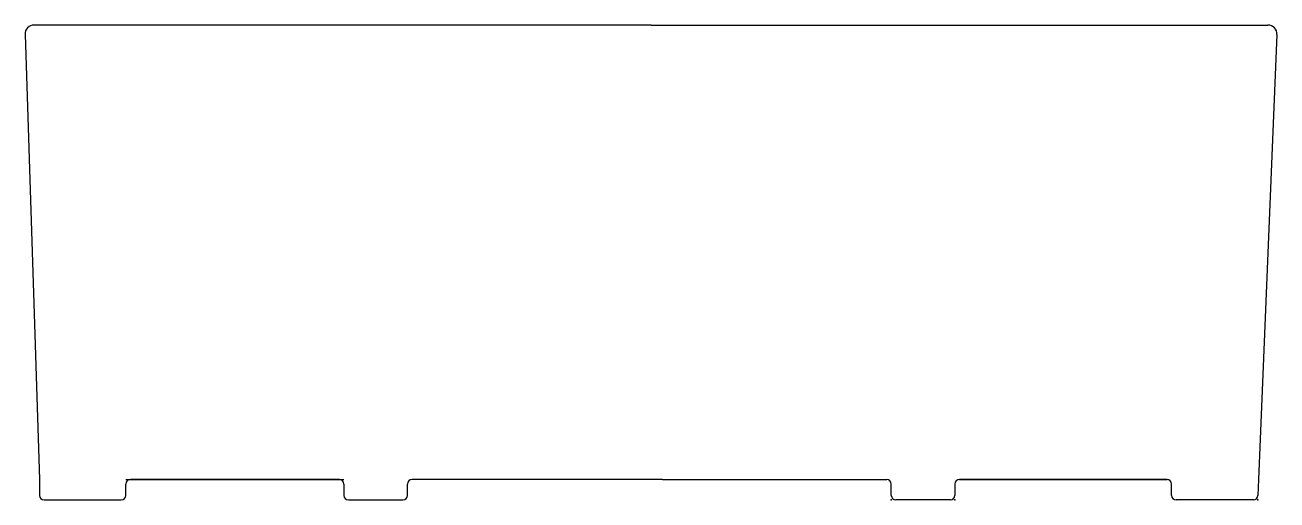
# Model space of a CAD drawing. Header units: millimetres. Extents: x -50 to 226, y -54 to 50.
import ezdxf

# ---------------------------------------------------------------- set-up
doc = ezdxf.new("R2010")
doc.units = ezdxf.units.MM
doc.layers.get('0').update_dxf_attribs({"linetype": 'CONTINUOUS'})

msp = doc.modelspace()

# ---------------------------------------------------------------- linework, layer by layer
for p, q in [((87.85, 50), (-47.93, 50)), ((87.85, 50), (223.63, 50)), ((-49.93, 47.94), (-46.75, -50)), ((225.63, 47.9), (221.59, -50)), ((-46.75, -50), (-46.75, -53.5)), ((-27.75, -50), (20.25, -50)), ((-27.75, -53.5), (-27.75, -51)), ((19.25, -50), (-26.75, -50)), ((20.25, -51), (20.25, -53.5)), ((34.25, -53.5), (34.25, -51)), ((87.85, -50), (35.25, -50)), ((90.41, -50), (87.85, -50)), ((90.41, -50), (139.75, -50)), ((140.75, -53.5), (140.75, -51)), ((154.75, -51), (154.75, -53.5)), ((201.45, -50), (155.75, -50)), ((155.75, -50), (201.45, -50)), ((186.29, -50), (201.45, -50)), ((202.45, -53.5), (202.45, -51)), ((221.59, -50), (221.45, -53.54)), ((-45.75, -54.5), (-28.75, -54.5)), ((21.25, -54.5), (33.25, -54.5)), ((153.75, -54.5), (141.75, -54.5)), ((220.45, -54.5), (203.45, -54.5))]:
    msp.add_line(p, q)
for centre, radius, start, end in [((-47.93, 48), 2, 90, 181.8615), ((223.63, 48), 2, -2.7975, 90), ((-26.75, -51), 1, 90, 180), ((19.25, -51), 1, 0, 90), ((35.25, -51), 1, 90, 180), ((139.75, -51), 1, 0, 90), ((155.75, -51), 1, 90, 180), ((201.45, -51), 1, 0, 90), ((-45.75, -53.5), 1, 180, 270), ((-28.75, -53.5), 1, -90, 0), ((21.25, -53.5), 1, 180, 270), ((33.25, -53.5), 1, -90, 0), ((141.75, -53.5), 1, 180, 270), ((153.75, -53.5), 1, -90, 0), ((203.45, -53.5), 1, 180, 270), ((220.45, -53.5), 1, 270, 357.639)]:
    msp.add_arc(centre, radius, start, end)
for p in [(140.75, -54.5), (154.75, -54.5), (221.41, -54.5)]:
    msp.add_point(p)

doc.saveas('drawing.dxf')
